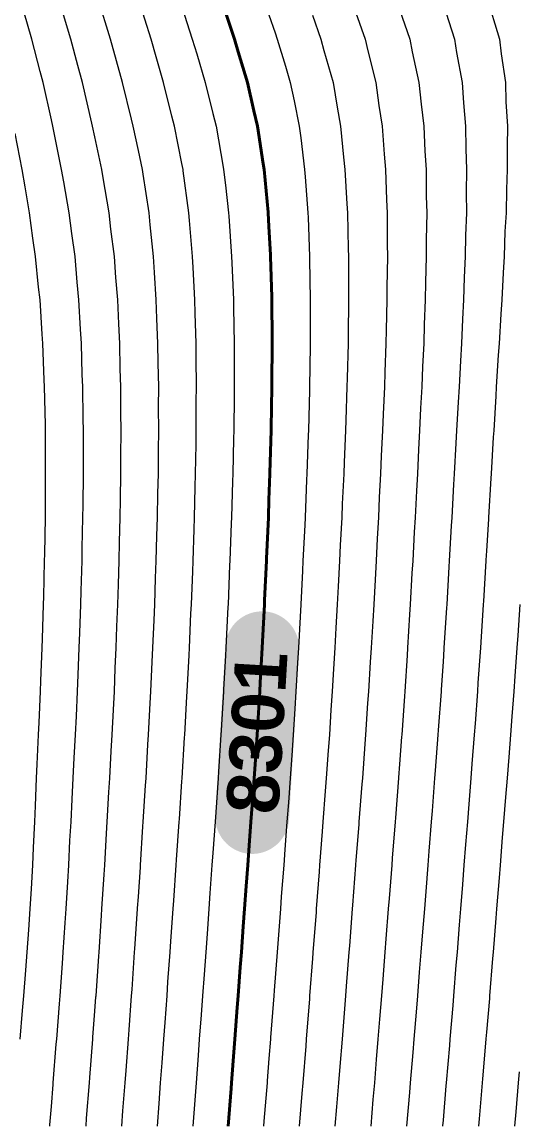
# Model space of a CAD drawing. Extents: x 2799052 to 2815686, y 1319509 to 1336143.
# Drawn here: x 2807461.22 to 2807472.64, y 1327831.65 to 1327857.03 of the extents above; entities that cross this region are included whole.
import ezdxf

# ---------------------------------------------------------------- set-up
doc = ezdxf.new("R2010")
doc.units = 0
doc.header["$LTSCALE"] = 0.5
doc.header["$MEASUREMENT"] = 0
doc.layers.add('C-Road-Asph-Hach-Bdry', color=64, linetype='Continuous', lineweight=25, plot=False)
doc.layers.add('C-Topo-Cont-10th', color=8, linetype='Continuous', lineweight=13)
doc.layers.add('C-TOPO-CONT-1FT', color=7, linetype='Continuous', lineweight=40)
doc.layers.add('C-TOPO-CONT-TEXT-1FT', color=1, linetype='Continuous')
doc.layers.add('C-TOPO-USER', color=40, linetype='Continuous')
doc.styles.add('Swiss 721 BT', font='swissb.ttf', dxfattribs={"height": 2})

msp = doc.modelspace()

# ---------------------------------------------------------------- hatches: boundary and pattern name
at = {"true_color": 0x000000}
msp.add_hatch(color=18, dxfattribs=at).paths.add_polyline_path([(2807466.46, 1327837.907, 0.414214), (2807467.358, 1327838.706), (2807467.588, 1327842.585, 0.414214), (2807466.789, 1327843.483, 0.414214), (2807465.891, 1327842.685), (2807465.661, 1327838.806, 0.414214)], flags=0)

# ---------------------------------------------------------------- linework, layer by layer
at = {"layer": 'C-Road-Asph-Hach-Bdry'}
msp.add_circle((2807368.688, 1327825.522), 8317.007, dxfattribs=at)
at = {"layer": 'C-Topo-Cont-10th'}
for points, elevation in [([(2807463.515, 1327831.644), (2807463.541, 1327831.997), (2807463.59, 1327832.644), (2807463.612, 1327832.927), (2807463.666, 1327833.644), (2807463.682, 1327833.857), (2807463.739, 1327834.644), (2807463.749, 1327834.79), (2807463.808, 1327835.644), (2807463.813, 1327835.725), (2807463.876, 1327836.644), (2807463.877, 1327836.661), (2807463.895, 1327836.922), (2807463.941, 1327837.598), (2807463.944, 1327837.644), (2807464, 1327838.538), (2807464.008, 1327838.644), (2807464.059, 1327839.48), (2807464.07, 1327839.644), (2807464.115, 1327840.423), (2807464.129, 1327840.644), (2807464.167, 1327841.372), (2807464.182, 1327841.644), (2807464.213, 1327842.326), (2807464.229, 1327842.644), (2807464.254, 1327843.284), (2807464.27, 1327843.644), (2807464.29, 1327844.248), (2807464.305, 1327844.644), (2807464.32, 1327845.219), (2807464.333, 1327845.644), (2807464.343, 1327846.196), (2807464.353, 1327846.644), (2807464.357, 1327847.182), (2807464.363, 1327847.644), (2807464.36, 1327848.179), (2807464.361, 1327848.644), (2807464.349, 1327849.189), (2807464.344, 1327849.644), (2807464.32, 1327850.219), (2807464.306, 1327850.644), (2807464.263, 1327851.276), (2807464.242, 1327851.644), (2807464.165, 1327852.373), (2807464.141, 1327852.644), (2807464.003, 1327853.536), (2807463.988, 1327853.644), (2807463.895, 1327854.081), (2807463.775, 1327854.644), (2807463.737, 1327854.802), (2807463.531, 1327855.644), (2807463.395, 1327856.144), (2807463.257, 1327856.644), (2807462.973, 1327857.565)], 8301.3), ([(2807464.33, 1327831.644), (2807464.37, 1327832.169), (2807464.406, 1327832.644), (2807464.44, 1327833.098), (2807464.481, 1327833.644), (2807464.509, 1327834.03), (2807464.553, 1327834.644), (2807464.575, 1327834.963), (2807464.624, 1327835.644), (2807464.641, 1327835.897), (2807464.694, 1327836.644), (2807464.707, 1327836.832), (2807464.764, 1327837.644), (2807464.772, 1327837.767), (2807464.832, 1327838.644), (2807464.836, 1327838.703), (2807464.895, 1327839.582), (2807464.899, 1327839.64), (2807464.899, 1327839.644), (2807464.958, 1327840.581), (2807464.962, 1327840.644), (2807465.011, 1327841.527), (2807465.018, 1327841.644), (2807465.06, 1327842.479), (2807465.069, 1327842.644), (2807465.103, 1327843.435), (2807465.114, 1327843.644), (2807465.142, 1327844.397), (2807465.153, 1327844.644), (2807465.175, 1327845.364), (2807465.185, 1327845.644), (2807465.201, 1327846.338), (2807465.21, 1327846.644), (2807465.219, 1327847.32), (2807465.225, 1327847.644), (2807465.226, 1327848.312), (2807465.23, 1327848.644), (2807465.221, 1327849.317), (2807465.22, 1327849.644), (2807465.199, 1327850.34), (2807465.192, 1327850.644), (2807465.151, 1327851.388), (2807465.14, 1327851.644), (2807465.067, 1327852.472), (2807465.055, 1327852.644), (2807464.926, 1327853.613), (2807464.922, 1327853.644), (2807464.895, 1327853.783), (2807464.724, 1327854.644), (2807464.666, 1327854.872), (2807464.471, 1327855.644), (2807464.303, 1327856.235), (2807464.187, 1327856.644), (2807463.895, 1327857.568)], 8301.2), ([(2807471.895, 1327857.633), (2807472.195, 1327856.644), (2807472.232, 1327856.307), (2807472.328, 1327855.644), (2807472.34, 1327855.199), (2807472.373, 1327854.644), (2807472.365, 1327854.174), (2807472.371, 1327853.644), (2807472.352, 1327853.187), (2807472.343, 1327852.644), (2807472.318, 1327852.22), (2807472.298, 1327851.644), (2807472.273, 1327851.266), (2807472.243, 1327850.644), (2807472.22, 1327850.319), (2807472.182, 1327849.644), (2807472.163, 1327849.375), (2807472.119, 1327848.644), (2807472.105, 1327848.433), (2807472.059, 1327847.644), (2807472.049, 1327847.489), (2807472, 1327846.644), (2807471.994, 1327846.545), (2807471.941, 1327845.644), (2807471.939, 1327845.6), (2807471.895, 1327844.873), (2807471.882, 1327844.657), (2807471.881, 1327844.644), (2807471.823, 1327843.715), (2807471.819, 1327843.644), (2807471.762, 1327842.777), (2807471.754, 1327842.644), (2807471.698, 1327841.841), (2807471.685, 1327841.644), (2807471.63, 1327840.908), (2807471.612, 1327840.644), (2807471.559, 1327839.979), (2807471.534, 1327839.644), (2807471.487, 1327839.052), (2807471.455, 1327838.644), (2807471.413, 1327838.125), (2807471.375, 1327837.644), (2807471.34, 1327837.199), (2807471.296, 1327836.644), (2807471.266, 1327836.272), (2807471.216, 1327835.644), (2807471.192, 1327835.346), (2807471.136, 1327834.644), (2807471.117, 1327834.422), (2807471.053, 1327833.644), (2807471.041, 1327833.498), (2807470.969, 1327832.644), (2807470.963, 1327832.575), (2807470.895, 1327831.783), (2807470.884, 1327831.655), (2807470.883, 1327831.644)], 8300.4), ([(2807461.86, 1327831.644), (2807461.863, 1327831.676), (2807461.895, 1327832.098), (2807461.933, 1327832.605), (2807461.936, 1327832.644), (2807462.008, 1327833.531), (2807462.017, 1327833.644), (2807462.081, 1327834.458), (2807462.095, 1327834.644), (2807462.151, 1327835.388), (2807462.169, 1327835.644), (2807462.215, 1327836.323), (2807462.236, 1327836.644), (2807462.272, 1327837.267), (2807462.295, 1327837.644), (2807462.323, 1327838.215), (2807462.348, 1327838.644), (2807462.373, 1327839.166), (2807462.399, 1327839.644), (2807462.422, 1327840.117), (2807462.45, 1327840.644), (2807462.469, 1327841.07), (2807462.497, 1327841.644), (2807462.511, 1327842.027), (2807462.537, 1327842.644), (2807462.548, 1327842.99), (2807462.572, 1327843.644), (2807462.58, 1327843.959), (2807462.6, 1327844.644), (2807462.605, 1327844.934), (2807462.62, 1327845.644), (2807462.622, 1327845.917), (2807462.631, 1327846.644), (2807462.63, 1327846.909), (2807462.631, 1327847.644), (2807462.626, 1327847.913), (2807462.617, 1327848.644), (2807462.606, 1327848.933), (2807462.585, 1327849.644), (2807462.564, 1327849.975), (2807462.528, 1327850.644), (2807462.489, 1327851.05), (2807462.439, 1327851.644), (2807462.364, 1327852.175), (2807462.305, 1327852.644), (2807462.18, 1327853.359), (2807462.13, 1327853.644), (2807461.937, 1327854.602), (2807461.928, 1327854.644), (2807461.895, 1327854.789), (2807461.704, 1327855.644), (2807461.639, 1327855.9), (2807461.448, 1327856.644), (2807461.262, 1327857.276)], 8301.5), ([(2807462.692, 1327831.644), (2807462.706, 1327831.832), (2807462.768, 1327832.644), (2807462.778, 1327832.761), (2807462.847, 1327833.644), (2807462.85, 1327833.688), (2807462.895, 1327834.287), (2807462.92, 1327834.619), (2807462.921, 1327834.644), (2807462.986, 1327835.553), (2807462.992, 1327835.644), (2807463.047, 1327836.491), (2807463.058, 1327836.644), (2807463.107, 1327837.432), (2807463.121, 1327837.644), (2807463.162, 1327838.376), (2807463.18, 1327838.644), (2807463.217, 1327839.322), (2807463.237, 1327839.644), (2807463.27, 1327840.268), (2807463.292, 1327840.644), (2807463.32, 1327841.219), (2807463.342, 1327841.644), (2807463.364, 1327842.175), (2807463.385, 1327842.644), (2807463.403, 1327843.136), (2807463.423, 1327843.644), (2807463.436, 1327844.102), (2807463.454, 1327844.644), (2807463.464, 1327845.075), (2807463.478, 1327845.644), (2807463.483, 1327846.055), (2807463.494, 1327846.644), (2807463.494, 1327847.044), (2807463.498, 1327847.644), (2807463.494, 1327848.045), (2807463.49, 1327848.644), (2807463.478, 1327849.061), (2807463.466, 1327849.644), (2807463.442, 1327850.097), (2807463.419, 1327850.644), (2807463.376, 1327851.163), (2807463.342, 1327851.644), (2807463.264, 1327852.274), (2807463.225, 1327852.644), (2807463.083, 1327853.456), (2807463.053, 1327853.644), (2807462.895, 1327854.392), (2807462.843, 1327854.644), (2807462.827, 1327854.711), (2807462.609, 1327855.644), (2807462.507, 1327856.032), (2807462.344, 1327856.644), (2807462.108, 1327857.431)], 8301.4), ([(2807464.895, 1327857.382), (2807465.134, 1327856.644), (2807465.234, 1327856.305), (2807465.427, 1327855.644), (2807465.604, 1327854.934), (2807465.679, 1327854.644), (2807465.843, 1327853.695), (2807465.853, 1327853.644), (2807465.895, 1327853.281), (2807465.966, 1327852.644), (2807465.971, 1327852.568), (2807466.037, 1327851.644), (2807466.041, 1327851.497), (2807466.077, 1327850.644), (2807466.079, 1327850.46), (2807466.095, 1327849.644), (2807466.094, 1327849.445), (2807466.097, 1327848.644), (2807466.093, 1327848.445), (2807466.086, 1327847.644), (2807466.08, 1327847.458), (2807466.064, 1327846.644), (2807466.058, 1327846.48), (2807466.034, 1327845.644), (2807466.028, 1327845.51), (2807465.997, 1327844.644), (2807465.992, 1327844.546), (2807465.954, 1327843.644), (2807465.951, 1327843.588), (2807465.905, 1327842.644), (2807465.904, 1327842.634), (2807465.895, 1327842.466), (2807465.853, 1327841.686), (2807465.85, 1327841.644), (2807465.797, 1327840.742), (2807465.791, 1327840.644), (2807465.737, 1327839.802), (2807465.727, 1327839.644), (2807465.672, 1327838.867), (2807465.657, 1327838.644), (2807465.605, 1327837.933), (2807465.585, 1327837.644), (2807465.539, 1327837), (2807465.514, 1327836.644), (2807465.472, 1327836.067), (2807465.442, 1327835.644), (2807465.404, 1327835.134), (2807465.369, 1327834.644), (2807465.336, 1327834.202), (2807465.295, 1327833.644), (2807465.267, 1327833.272), (2807465.22, 1327832.644), (2807465.196, 1327832.343), (2807465.143, 1327831.644)], 8301.1), ([(2807468.895, 1327857.243), (2807469.106, 1327856.644), (2807469.168, 1327856.371), (2807469.354, 1327855.644), (2807469.422, 1327855.117), (2807469.495, 1327854.644), (2807469.539, 1327853.999), (2807469.572, 1327853.644), (2807469.593, 1327852.945), (2807469.609, 1327852.644), (2807469.611, 1327851.928), (2807469.617, 1327851.644), (2807469.607, 1327850.932), (2807469.607, 1327850.644), (2807469.587, 1327849.951), (2807469.583, 1327849.644), (2807469.557, 1327848.981), (2807469.548, 1327848.644), (2807469.519, 1327848.019), (2807469.506, 1327847.644), (2807469.477, 1327847.062), (2807469.459, 1327846.644), (2807469.431, 1327846.107), (2807469.409, 1327845.644), (2807469.383, 1327845.156), (2807469.357, 1327844.644), (2807469.333, 1327844.206), (2807469.302, 1327843.644), (2807469.279, 1327843.259), (2807469.244, 1327842.644), (2807469.223, 1327842.316), (2807469.181, 1327841.644), (2807469.163, 1327841.376), (2807469.114, 1327840.644), (2807469.099, 1327840.44), (2807469.041, 1327839.644), (2807469.03, 1327839.509), (2807468.963, 1327838.644), (2807468.958, 1327838.58), (2807468.895, 1327837.762), (2807468.887, 1327837.652), (2807468.886, 1327837.644), (2807468.815, 1327836.724), (2807468.809, 1327836.644), (2807468.743, 1327835.795), (2807468.732, 1327835.644), (2807468.671, 1327834.868), (2807468.654, 1327834.644), (2807468.598, 1327833.941), (2807468.574, 1327833.644), (2807468.523, 1327833.016), (2807468.493, 1327832.644), (2807468.447, 1327832.092), (2807468.41, 1327831.644)], 8300.7), ([(2807469.895, 1327857.327), (2807470.132, 1327856.644), (2807470.187, 1327856.352), (2807470.342, 1327855.644), (2807470.389, 1327855.149), (2807470.452, 1327854.644), (2807470.476, 1327854.062), (2807470.504, 1327853.644), (2807470.508, 1327853.03), (2807470.52, 1327852.644), (2807470.51, 1327852.029), (2807470.511, 1327851.644), (2807470.492, 1327851.046), (2807470.487, 1327850.644), (2807470.463, 1327850.076), (2807470.451, 1327849.644), (2807470.424, 1327849.115), (2807470.406, 1327848.644), (2807470.38, 1327848.159), (2807470.356, 1327847.644), (2807470.333, 1327847.206), (2807470.305, 1327846.644), (2807470.284, 1327846.255), (2807470.253, 1327845.644), (2807470.233, 1327845.305), (2807470.198, 1327844.644), (2807470.181, 1327844.358), (2807470.141, 1327843.644), (2807470.126, 1327843.412), (2807470.08, 1327842.644), (2807470.068, 1327842.47), (2807470.015, 1327841.644), (2807470.007, 1327841.532), (2807469.946, 1327840.644), (2807469.942, 1327840.597), (2807469.895, 1327839.967), (2807469.873, 1327839.666), (2807469.871, 1327839.644), (2807469.8, 1327838.739), (2807469.793, 1327838.644), (2807469.728, 1327837.811), (2807469.715, 1327837.644), (2807469.655, 1327836.883), (2807469.637, 1327836.644), (2807469.583, 1327835.956), (2807469.559, 1327835.644), (2807469.51, 1327835.029), (2807469.48, 1327834.644), (2807469.436, 1327834.103), (2807469.399, 1327833.644), (2807469.361, 1327833.178), (2807469.317, 1327832.644), (2807469.284, 1327832.255), (2807469.233, 1327831.644)], 8300.6), ([(2807470.895, 1327857.451), (2807471.161, 1327856.644), (2807471.208, 1327856.331), (2807471.333, 1327855.644), (2807471.362, 1327855.177), (2807471.411, 1327854.644), (2807471.418, 1327854.121), (2807471.437, 1327853.644), (2807471.428, 1327853.111), (2807471.431, 1327852.644), (2807471.412, 1327852.126), (2807471.405, 1327851.644), (2807471.381, 1327851.157), (2807471.365, 1327850.644), (2807471.34, 1327850.199), (2807471.317, 1327849.644), (2807471.293, 1327849.246), (2807471.263, 1327848.644), (2807471.242, 1327848.296), (2807471.207, 1327847.644), (2807471.19, 1327847.349), (2807471.152, 1327846.644), (2807471.138, 1327846.401), (2807471.097, 1327845.644), (2807471.085, 1327845.453), (2807471.039, 1327844.644), (2807471.031, 1327844.508), (2807470.979, 1327843.644), (2807470.974, 1327843.564), (2807470.916, 1327842.644), (2807470.915, 1327842.624), (2807470.895, 1327842.325), (2807470.852, 1327841.686), (2807470.849, 1327841.644), (2807470.786, 1327840.753), (2807470.778, 1327840.644), (2807470.715, 1327839.823), (2807470.702, 1327839.644), (2807470.643, 1327838.896), (2807470.623, 1327838.644), (2807470.57, 1327837.969), (2807470.545, 1327837.644), (2807470.497, 1327837.041), (2807470.466, 1327836.644), (2807470.424, 1327836.115), (2807470.387, 1327835.644), (2807470.35, 1327835.188), (2807470.307, 1327834.644), (2807470.276, 1327834.263), (2807470.226, 1327833.644), (2807470.2, 1327833.338), (2807470.143, 1327832.644), (2807470.123, 1327832.416), (2807470.057, 1327831.644)], 8300.5), ([(2807466.895, 1327857.198), (2807467.036, 1327856.785), (2807467.085, 1327856.644), (2807467.275, 1327856.023), (2807467.383, 1327855.644), (2807467.478, 1327855.226), (2807467.587, 1327854.644), (2807467.626, 1327854.375), (2807467.713, 1327853.644), (2807467.728, 1327853.477), (2807467.788, 1327852.644), (2807467.794, 1327852.542), (2807467.828, 1327851.644), (2807467.83, 1327851.579), (2807467.844, 1327850.644), (2807467.844, 1327850.593), (2807467.842, 1327849.644), (2807467.841, 1327849.59), (2807467.826, 1327848.644), (2807467.825, 1327848.573), (2807467.8, 1327847.644), (2807467.797, 1327847.546), (2807467.766, 1327846.644), (2807467.761, 1327846.509), (2807467.724, 1327845.644), (2807467.716, 1327845.465), (2807467.677, 1327844.644), (2807467.666, 1327844.415), (2807467.627, 1327843.644), (2807467.612, 1327843.361), (2807467.573, 1327842.644), (2807467.554, 1327842.303), (2807467.515, 1327841.644), (2807467.49, 1327841.239), (2807467.452, 1327840.644), (2807467.42, 1327840.168), (2807467.383, 1327839.644), (2807467.342, 1327839.09), (2807467.308, 1327838.644), (2807467.261, 1327838.009), (2807467.233, 1327837.644), (2807467.179, 1327836.928), (2807467.158, 1327836.644), (2807467.098, 1327835.847), (2807467.083, 1327835.644), (2807467.016, 1327834.765), (2807467.007, 1327834.644), (2807466.933, 1327833.682), (2807466.93, 1327833.644), (2807466.895, 1327833.201), (2807466.854, 1327832.684), (2807466.851, 1327832.644), (2807466.779, 1327831.759), (2807466.77, 1327831.644)], 8300.9), ([(2807467.895, 1327857.196), (2807468.088, 1327856.644), (2807468.157, 1327856.382), (2807468.368, 1327855.644), (2807468.459, 1327855.08), (2807468.54, 1327854.644), (2807468.608, 1327853.931), (2807468.642, 1327853.644), (2807468.683, 1327852.856), (2807468.698, 1327852.644), (2807468.716, 1327851.823), (2807468.723, 1327851.644), (2807468.723, 1327850.815), (2807468.726, 1327850.644), (2807468.713, 1327849.825), (2807468.713, 1327849.644), (2807468.691, 1327848.847), (2807468.688, 1327848.644), (2807468.66, 1327847.878), (2807468.654, 1327847.644), (2807468.622, 1327846.917), (2807468.613, 1327846.644), (2807468.58, 1327845.959), (2807468.566, 1327845.644), (2807468.534, 1327845.005), (2807468.517, 1327844.644), (2807468.485, 1327844.053), (2807468.465, 1327843.644), (2807468.434, 1327843.105), (2807468.408, 1327842.644), (2807468.379, 1327842.16), (2807468.348, 1327841.644), (2807468.32, 1327841.219), (2807468.283, 1327840.644), (2807468.256, 1327840.282), (2807468.211, 1327839.644), (2807468.189, 1327839.35), (2807468.135, 1327838.644), (2807468.118, 1327838.421), (2807468.059, 1327837.644), (2807468.047, 1327837.492), (2807467.983, 1327836.644), (2807467.976, 1327836.562), (2807467.906, 1327835.644), (2807467.905, 1327835.633), (2807467.895, 1327835.5), (2807467.829, 1327834.644), (2807467.824, 1327834.572), (2807467.751, 1327833.644), (2807467.739, 1327833.487), (2807467.671, 1327832.644), (2807467.651, 1327832.4), (2807467.589, 1327831.644)], 8300.8), ([(2807461.176, 1327833.644), (2807461.233, 1327834.306), (2807461.26, 1327834.644), (2807461.307, 1327835.231), (2807461.338, 1327835.644), (2807461.377, 1327836.162), (2807461.41, 1327836.644), (2807461.436, 1327837.103), (2807461.467, 1327837.644), (2807461.483, 1327838.055), (2807461.513, 1327838.644), (2807461.527, 1327839.012), (2807461.557, 1327839.644), (2807461.57, 1327839.968), (2807461.603, 1327840.644), (2807461.614, 1327840.924), (2807461.646, 1327841.644), (2807461.655, 1327841.884), (2807461.684, 1327842.644), (2807461.69, 1327842.849), (2807461.715, 1327843.644), (2807461.719, 1327843.819), (2807461.74, 1327844.644), (2807461.742, 1327844.796), (2807461.757, 1327845.644), (2807461.758, 1327845.781), (2807461.764, 1327846.644), (2807461.763, 1327846.775), (2807461.76, 1327847.644), (2807461.757, 1327847.782), (2807461.74, 1327848.644), (2807461.733, 1327848.806), (2807461.701, 1327849.644), (2807461.685, 1327849.854), (2807461.634, 1327850.644), (2807461.601, 1327850.938), (2807461.531, 1327851.644), (2807461.471, 1327852.067), (2807461.39, 1327852.644), (2807461.291, 1327853.248), (2807461.223, 1327853.644), (2807461.066, 1327854.472)], 8301.6), ([(2807472.659, 1327843.644), (2807472.61, 1327842.929), (2807472.591, 1327842.644), (2807472.544, 1327841.994), (2807472.52, 1327841.644), (2807472.476, 1327841.063), (2807472.445, 1327840.644), (2807472.404, 1327840.134), (2807472.366, 1327839.644), (2807472.331, 1327839.208), (2807472.286, 1327838.644), (2807472.257, 1327838.281), (2807472.207, 1327837.644), (2807472.183, 1327837.355), (2807472.127, 1327836.644), (2807472.109, 1327836.429), (2807472.046, 1327835.644), (2807472.035, 1327835.504), (2807471.964, 1327834.644), (2807471.959, 1327834.58), (2807471.895, 1327833.809), (2807471.882, 1327833.656), (2807471.881, 1327833.644), (2807471.804, 1327832.734), (2807471.797, 1327832.644), (2807471.725, 1327831.814), (2807471.71, 1327831.644)], 8300.3), ([(2807472.646, 1327832.893), (2807472.625, 1327832.644), (2807472.567, 1327831.972), (2807472.539, 1327831.644)], 8300.2)]:
    msp.add_lwpolyline(points, dxfattribs=dict(at, elevation=elevation))
at = {"layer": 'C-TOPO-CONT-1FT', "elevation": 8301}
msp.add_lwpolyline([(2807465.895, 1327857.259), (2807466.1, 1327856.644), (2807466.188, 1327856.35), (2807466.4, 1327855.644), (2807466.547, 1327854.991), (2807466.633, 1327854.644), (2807466.761, 1327853.778), (2807466.783, 1327853.644), (2807466.875, 1327852.663), (2807466.877, 1327852.644), (2807466.895, 1327852.33), (2807466.931, 1327851.68), (2807466.933, 1327851.644), (2807466.96, 1327850.708), (2807466.961, 1327850.644), (2807466.969, 1327849.718), (2807466.969, 1327849.644), (2807466.963, 1327848.712), (2807466.962, 1327848.644), (2807466.945, 1327847.694), (2807466.944, 1327847.644), (2807466.917, 1327846.665), (2807466.916, 1327846.644), (2807466.895, 1327846.05), (2807466.881, 1327845.658), (2807466.881, 1327845.644), (2807466.84, 1327844.698), (2807466.838, 1327844.644), (2807466.795, 1327843.744), (2807466.79, 1327843.644), (2807466.746, 1327842.793), (2807466.739, 1327842.644), (2807466.693, 1327841.845), (2807466.683, 1327841.644), (2807466.637, 1327840.902), (2807466.622, 1327840.644), (2807466.575, 1327839.963), (2807466.555, 1327839.644), (2807466.509, 1327839.029), (2807466.482, 1327838.644), (2807466.441, 1327838.097), (2807466.408, 1327837.644), (2807466.373, 1327837.166), (2807466.335, 1327836.644), (2807466.304, 1327836.234), (2807466.261, 1327835.644), (2807466.236, 1327835.303), (2807466.187, 1327834.644), (2807466.166, 1327834.372), (2807466.112, 1327833.644), (2807466.096, 1327833.443), (2807466.034, 1327832.644), (2807466.024, 1327832.515), (2807465.955, 1327831.644)], dxfattribs=at)
at = {"layer": 'C-TOPO-USER', "elevation": 8301}
msp.add_lwpolyline([(2807465.895, 1327857.259), (2807466.1, 1327856.644), (2807466.188, 1327856.35), (2807466.4, 1327855.644), (2807466.547, 1327854.991), (2807466.633, 1327854.644), (2807466.761, 1327853.778), (2807466.783, 1327853.644), (2807466.875, 1327852.663), (2807466.877, 1327852.644), (2807466.895, 1327852.33), (2807466.931, 1327851.68), (2807466.933, 1327851.644), (2807466.96, 1327850.708), (2807466.961, 1327850.644), (2807466.969, 1327849.718), (2807466.969, 1327849.644), (2807466.963, 1327848.712), (2807466.962, 1327848.644), (2807466.945, 1327847.694), (2807466.944, 1327847.644), (2807466.917, 1327846.665), (2807466.916, 1327846.644), (2807466.895, 1327846.05), (2807466.881, 1327845.658), (2807466.881, 1327845.644), (2807466.84, 1327844.698), (2807466.838, 1327844.644), (2807466.795, 1327843.744), (2807466.79, 1327843.644), (2807466.746, 1327842.793), (2807466.739, 1327842.644), (2807466.693, 1327841.845), (2807466.683, 1327841.644), (2807466.637, 1327840.902), (2807466.622, 1327840.644), (2807466.575, 1327839.963), (2807466.555, 1327839.644), (2807466.509, 1327839.029), (2807466.482, 1327838.644), (2807466.441, 1327838.097), (2807466.408, 1327837.644), (2807466.373, 1327837.166), (2807466.335, 1327836.644), (2807466.304, 1327836.234), (2807466.261, 1327835.644), (2807466.236, 1327835.303), (2807466.187, 1327834.644), (2807466.166, 1327834.372), (2807466.112, 1327833.644), (2807466.096, 1327833.443), (2807466.034, 1327832.644), (2807466.024, 1327832.515), (2807465.955, 1327831.644)], dxfattribs=at)

# ---------------------------------------------------------------- texts
at = {"layer": 'C-TOPO-CONT-TEXT-1FT', "insert": (2807466.625, 1327840.695), "char_height": 1.2, "attachment_point": 5, "rotation": 86.6169, "style": 'Swiss 721 BT'}
msp.add_mtext('8301', dxfattribs=at)

doc.saveas('drawing.dxf')
